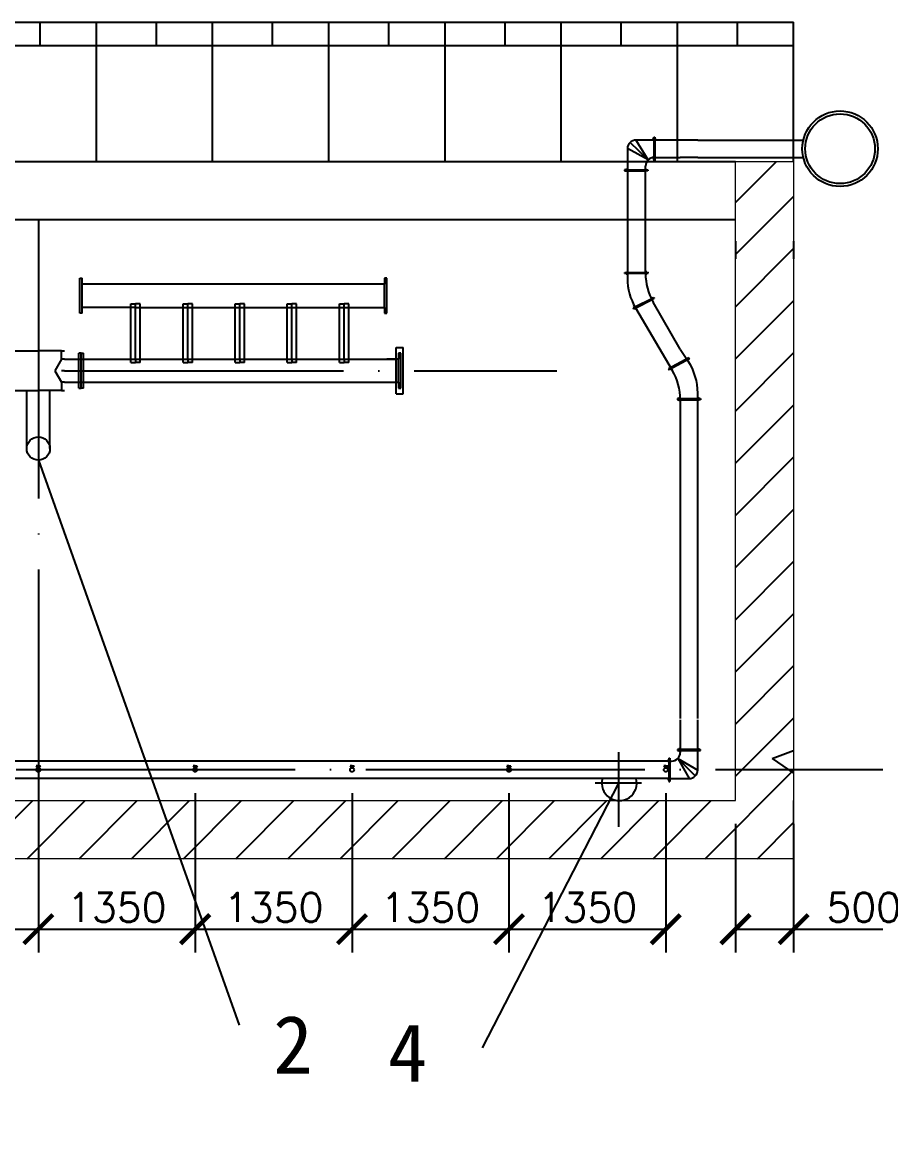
# Model space of a CAD drawing. Header units: millimetres. Extents: x -708 to 2021, y 59 to 1476.
# Drawn here: x 629.9 to 703.4, y 643.1 to 738.2 of the extents above; entities that cross this region are included whole.
import ezdxf

# ---------------------------------------------------------------- set-up
doc = ezdxf.new("R2010")
doc.units = ezdxf.units.MM
doc.linetypes.add('ACAD_ISO04W100', pattern=[30, 24, -3, 0, -3])
doc.layers.add('图层1', color=1, linetype='Continuous', lineweight=25, plot=False)
doc.layers.add('图层2', color=5, linetype='Continuous', lineweight=25, plot=False)
doc.styles.get("Standard").update_dxf_attribs({"font": 'txt', "bigfont": 'gbcbig.shx'})
doc.dimstyles.new('副本 ISO-25', dxfattribs={"dimtxt": 2.5, "dimasz": 2.5, "dimexe": 2, "dimexo": 2, "dimtad": 1, "dimlfac": 100, "dimtxsty": 'Standard', "dimblk": 'ARCHTICK', "dimcen": 2.5, "dimadec": 0, "dimazin": 0, "dimtfac": 1, "dimtmove": 0, "dimatfit": 3, "dimfxl": 1, "dimarcsym": 0})

# ---------------------------------------------------------------- blocks, each defined once
blk = doc.blocks.new('_ArchTick')
at = {"color": 0, "linetype": 'ByBlock', "const_width": 0.15}
blk.add_lwpolyline([(-0.5, -0.5), (0.5, 0.5)], dxfattribs=at)
blk = doc.blocks.new('*D7')
at = {"color": 0, "lineweight": -2, "transparency": 16777216}
for p, q in [((617.775, 671.87), (617.775, 658.153)), ((631.275, 671.87), (631.275, 658.153)), ((617.775, 660.153), (631.275, 660.153))]:
    blk.add_line(p, q, dxfattribs=at)
at = {"color": 0, "lineweight": -2, "transparency": 16777216, "xscale": 2.5, "yscale": 2.5, "zscale": 2.5, "rotation": 180}
blk.add_blockref('_ArchTick', (617.775, 660.153), dxfattribs=at)
at = {"color": 0, "lineweight": -2, "transparency": 16777216, "xscale": 2.5, "yscale": 2.5, "zscale": 2.5}
blk.add_blockref('_ArchTick', (631.275, 660.153), dxfattribs=at)
at = {"color": 0, "transparency": 16777216, "insert": (624.525, 662.028), "char_height": 2.5, "attachment_point": 5}
blk.add_mtext('1350', dxfattribs=at)
blk = doc.blocks.new('*D8')
at = {"color": 0, "lineweight": -2, "transparency": 16777216}
for p, q in [((631.275, 671.87), (631.275, 658.153)), ((644.775, 671.87), (644.775, 658.153)), ((631.275, 660.153), (644.775, 660.153))]:
    blk.add_line(p, q, dxfattribs=at)
at = {"color": 0, "lineweight": -2, "transparency": 16777216, "xscale": 2.5, "yscale": 2.5, "zscale": 2.5, "rotation": 180}
blk.add_blockref('_ArchTick', (631.275, 660.153), dxfattribs=at)
at = {"color": 0, "lineweight": -2, "transparency": 16777216, "xscale": 2.5, "yscale": 2.5, "zscale": 2.5}
blk.add_blockref('_ArchTick', (644.775, 660.153), dxfattribs=at)
at = {"color": 0, "transparency": 16777216, "insert": (638.025, 662.028), "char_height": 2.5, "attachment_point": 5}
blk.add_mtext('1350', dxfattribs=at)
blk = doc.blocks.new('*D9')
at = {"color": 0, "lineweight": -2, "transparency": 16777216}
for p, q in [((644.775, 671.87), (644.775, 658.153)), ((658.275, 671.87), (658.275, 658.153)), ((644.775, 660.153), (658.275, 660.153))]:
    blk.add_line(p, q, dxfattribs=at)
at = {"color": 0, "lineweight": -2, "transparency": 16777216, "xscale": 2.5, "yscale": 2.5, "zscale": 2.5, "rotation": 180}
blk.add_blockref('_ArchTick', (644.775, 660.153), dxfattribs=at)
at = {"color": 0, "lineweight": -2, "transparency": 16777216, "xscale": 2.5, "yscale": 2.5, "zscale": 2.5}
blk.add_blockref('_ArchTick', (658.275, 660.153), dxfattribs=at)
at = {"color": 0, "transparency": 16777216, "insert": (651.525, 662.028), "char_height": 2.5, "attachment_point": 5}
blk.add_mtext('1350', dxfattribs=at)
blk = doc.blocks.new('*D10')
at = {"color": 0, "lineweight": -2, "transparency": 16777216}
for p, q in [((658.275, 671.87), (658.275, 658.153)), ((671.775, 671.87), (671.775, 658.153)), ((658.275, 660.153), (671.775, 660.153))]:
    blk.add_line(p, q, dxfattribs=at)
at = {"color": 0, "lineweight": -2, "transparency": 16777216, "xscale": 2.5, "yscale": 2.5, "zscale": 2.5, "rotation": 180}
blk.add_blockref('_ArchTick', (658.275, 660.153), dxfattribs=at)
at = {"color": 0, "lineweight": -2, "transparency": 16777216, "xscale": 2.5, "yscale": 2.5, "zscale": 2.5}
blk.add_blockref('_ArchTick', (671.775, 660.153), dxfattribs=at)
at = {"color": 0, "transparency": 16777216, "insert": (665.025, 662.028), "char_height": 2.5, "attachment_point": 5}
blk.add_mtext('1350', dxfattribs=at)
blk = doc.blocks.new('*D11')
at = {"color": 0, "lineweight": -2, "transparency": 16777216}
for p, q in [((671.775, 671.87), (671.775, 658.153)), ((685.275, 671.87), (685.275, 658.153)), ((671.775, 660.153), (685.275, 660.153))]:
    blk.add_line(p, q, dxfattribs=at)
at = {"color": 0, "lineweight": -2, "transparency": 16777216, "xscale": 2.5, "yscale": 2.5, "zscale": 2.5, "rotation": 180}
blk.add_blockref('_ArchTick', (671.775, 660.153), dxfattribs=at)
at = {"color": 0, "lineweight": -2, "transparency": 16777216, "xscale": 2.5, "yscale": 2.5, "zscale": 2.5}
blk.add_blockref('_ArchTick', (685.275, 660.153), dxfattribs=at)
at = {"color": 0, "transparency": 16777216, "insert": (678.525, 662.028), "char_height": 2.5, "attachment_point": 5}
blk.add_mtext('1350', dxfattribs=at)
blk = doc.blocks.new('*D13')
at = {"color": 0, "lineweight": -2, "transparency": 16777216}
for p, q in [((691.275, 669.22), (691.275, 658.153)), ((696.275, 669.22), (696.275, 658.153)), ((691.275, 660.153), (696.275, 660.153)), ((696.275, 660.153), (705.858, 660.153))]:
    blk.add_line(p, q, dxfattribs=at)
at = {"color": 0, "lineweight": -2, "transparency": 16777216, "xscale": 2.5, "yscale": 2.5, "zscale": 2.5, "rotation": 180}
blk.add_blockref('_ArchTick', (691.275, 660.153), dxfattribs=at)
at = {"color": 0, "lineweight": -2, "transparency": 16777216, "xscale": 2.5, "yscale": 2.5, "zscale": 2.5}
blk.add_blockref('_ArchTick', (696.275, 660.153), dxfattribs=at)
at = {"color": 0, "transparency": 16777216, "insert": (702.317, 662.028), "char_height": 2.5, "attachment_point": 5}
blk.add_mtext('500', dxfattribs=at)

msp = doc.modelspace()

# ---------------------------------------------------------------- hatches: boundary and pattern name
h = msp.add_hatch()
h.set_pattern_fill('ANSI31', color=256, style=0)
h.paths.add_polyline_path([(571.27508, 726.22002), (566.27508, 726.22002), (566.27508, 673.87002), (571.27508, 673.87002)])
h.paths.add_polyline_path([(696.27508, 717.85431), (696.27508, 719.35431), (696.27508, 726.22002), (691.27508, 726.22002), (691.27508, 719.35431), (691.27508, 717.85431), (691.27508, 673.87002), (696.27508, 673.87002)])
h.paths.add_polyline_path([(683.82085, 671.22002), (641.68009, 671.22002), (643.45568, 666.22002), (686.39404, 666.22002)])
h.paths.add_polyline_path([(696.27508, 673.87002), (691.27508, 673.87002), (691.27508, 671.22002), (683.82085, 671.22002), (686.39404, 666.22002), (696.27508, 666.22002)])
h.paths.add_polyline_path([(641.68009, 671.22002), (631.27508, 671.22002), (631.27508, 666.22002), (643.45568, 666.22002)])
h.paths.add_polyline_path([(631.27508, 671.22002), (582.12404, 671.22002), (584.69723, 666.22002), (631.27508, 666.22002)])
h.paths.add_polyline_path([(582.12404, 671.22002), (571.27508, 671.22002), (571.27508, 673.87002), (566.27508, 673.87002), (566.27508, 666.22002), (584.69723, 666.22002)])
h.paths.add_polyline_path([(769.27516, 671.22002), (709.27516, 671.22002), (709.27516, 673.87002), (704.27516, 673.87002), (704.27516, 666.22002), (769.27516, 666.22002)])
h.paths.add_polyline_path([(709.27516, 717.85431), (709.27516, 719.35431), (709.27516, 726.22002), (704.27516, 726.22002), (704.27516, 719.35431), (704.27516, 717.85431), (704.27516, 673.87002), (709.27516, 673.87002)])
h.paths.add_polyline_path([(834.27516, 726.22002), (829.27516, 726.22002), (829.27516, 673.87002), (834.27516, 673.87002)])
h.paths.add_polyline_path([(769.27516, 671.22002), (769.27516, 666.22002), (834.27516, 666.22002), (834.27516, 673.87002), (829.27516, 673.87002), (829.27516, 671.22002)])
h.paths.add_polyline_path([(964.27516, 673.87002), (959.27516, 673.87002), (959.27516, 671.22002), (899.27516, 671.22002), (899.27516, 666.22002), (964.27516, 666.22002)])
h.paths.add_polyline_path([(899.27516, 671.22002), (839.27516, 671.22002), (839.27516, 673.87002), (834.27516, 673.87002), (834.27516, 666.22002), (899.27516, 666.22002)])
h.paths.add_polyline_path([(839.27516, 726.22002), (834.27516, 726.22002), (834.27516, 673.87002), (839.27516, 673.87002)])
h.paths.add_polyline_path([(964.27516, 717.85431), (964.27516, 719.35431), (964.27516, 726.22002), (959.27516, 726.22002), (959.27516, 719.35431), (959.27516, 717.85431), (959.27516, 673.87002), (964.27516, 673.87002)])
h.paths.add_polyline_path([(977.27524, 717.85431), (977.27524, 719.35431), (977.27524, 726.22002), (972.27524, 726.22002), (972.27524, 719.35431), (972.27524, 717.85431), (972.27524, 673.87002), (977.27524, 673.87002)])
h.paths.add_polyline_path([(1037.27524, 671.22002), (977.27524, 671.22002), (977.27524, 673.87002), (972.27524, 673.87002), (972.27524, 666.22002), (1037.27524, 666.22002)])
h.paths.add_polyline_path([(1102.27524, 671.22002), (1097.27524, 671.22002), (1037.27524, 671.22002), (1037.27524, 666.22002), (1102.27524, 666.22002)])
h.paths.add_polyline_path([(1102.27524, 708.22002), (1097.27524, 708.22002), (1097.27524, 673.87002), (1102.27524, 673.87002)])
h.paths.add_polyline_path([(1102.27524, 726.22002), (1097.27524, 726.22002), (1097.27524, 708.22002), (1102.27524, 708.22002)])
h.paths.add_polyline_path([(879.3503, 523.30714), (874.3503, 523.30714), (874.3503, 500.10714), (879.3503, 500.10714)])
h.paths.add_polyline_path([(879.3503, 497.10714), (874.3503, 497.10714), (874.3503, 475.30714), (879.3503, 475.30714)])
h.paths.add_polyline_path([(879.3503, 468.30714), (874.3503, 468.30714), (624.3503, 468.30714), (624.3503, 471.80714), (619.3503, 471.80714), (619.3503, 463.28757), (629.3503, 463.28757), (629.3503, 463.30714), (879.3503, 463.30714)])
h.paths.add_polyline_path([(624.3503, 509.80714), (619.3503, 509.80714), (619.3503, 474.80714), (624.3503, 474.80714)])
h.paths.add_polyline_path([(624.3503, 521.41107), (619.3503, 521.41107), (619.3503, 518.69142), (619.3503, 512.80714), (624.3503, 512.80714), (624.3503, 518.30714)])
h.paths.add_polyline_path([(624.3503, 523.30714), (619.3503, 523.30714), (619.3503, 521.41107), (624.3503, 521.41107)])
h = msp.add_hatch()
h.set_pattern_fill('AR-CONC', color=256, scale=0.25, style=0)
h.paths.add_polyline_path([(566.27508, 673.87002), (571.27508, 673.87002), (571.27508, 726.22002), (566.27508, 726.22002)])
h.paths.add_polyline_path([(566.27508, 666.22002), (677.85292, 666.22002), (680.42611, 671.22002), (571.27508, 671.22002), (571.27508, 673.87002), (566.27508, 673.87002)])
h.paths.add_polyline_path([(680.42611, 671.22002), (631.27508, 671.22002), (631.27508, 666.22002), (677.85292, 666.22002)], flags=16)
h.paths.add_polyline_path([(631.27508, 671.22002), (631.27508, 666.22002), (643.45568, 666.22002), (641.68009, 671.22002)], flags=0)
h.paths.add_polyline_path([(641.68009, 671.22002), (578.7293, 671.22002), (576.15611, 666.22002), (643.45568, 666.22002)], flags=16)
h.paths.add_polyline_path([(578.7293, 671.22002), (576.15611, 666.22002), (696.27508, 666.22002), (696.27508, 673.87002), (691.27508, 673.87002), (691.27508, 671.22002)])
h.paths.add_polyline_path([(691.27508, 673.87002), (696.27508, 673.87002), (696.27508, 717.85431), (696.27508, 719.35431), (696.27508, 726.22002), (691.27508, 726.22002), (691.27508, 719.35431), (691.27508, 717.85431)])
h.paths.add_polyline_path([(704.27516, 673.87002), (709.27516, 673.87002), (709.27516, 717.85431), (709.27516, 719.35431), (709.27516, 726.22002), (704.27516, 726.22002), (704.27516, 719.35431), (704.27516, 717.85431)])
h.paths.add_polyline_path([(709.27516, 671.22002), (709.27516, 673.87002), (704.27516, 673.87002), (704.27516, 666.22002), (769.27516, 666.22002), (769.27516, 671.22002)])
h.paths.add_polyline_path([(769.27516, 671.22002), (769.27516, 666.22002), (834.27516, 666.22002), (834.27516, 673.87002), (829.27516, 673.87002), (829.27516, 671.22002)])
h.paths.add_polyline_path([(829.27516, 673.87002), (834.27516, 673.87002), (834.27516, 726.22002), (829.27516, 726.22002)])
h.paths.add_polyline_path([(834.27516, 673.87002), (839.27516, 673.87002), (839.27516, 726.22002), (834.27516, 726.22002)])
h.paths.add_polyline_path([(839.27516, 671.22002), (839.27516, 673.87002), (834.27516, 673.87002), (834.27516, 666.22002), (899.27516, 666.22002), (899.27516, 671.22002)])
h.paths.add_polyline_path([(964.27516, 666.22002), (964.27516, 673.87002), (959.27516, 673.87002), (959.27516, 671.22002), (899.27516, 671.22002), (899.27516, 666.22002)])
h.paths.add_polyline_path([(959.27516, 673.87002), (964.27516, 673.87002), (964.27516, 717.85431), (964.27516, 719.35431), (964.27516, 726.22002), (959.27516, 726.22002), (959.27516, 719.35431), (959.27516, 717.85431)])
h.paths.add_polyline_path([(972.27524, 673.87002), (977.27524, 673.87002), (977.27524, 717.85431), (977.27524, 719.35431), (977.27524, 726.22002), (972.27524, 726.22002), (972.27524, 719.35431), (972.27524, 717.85431)])
h.paths.add_polyline_path([(1037.27524, 666.22002), (1037.27524, 671.22002), (977.27524, 671.22002), (977.27524, 673.87002), (972.27524, 673.87002), (972.27524, 666.22002)])
h.paths.add_polyline_path([(1102.27524, 666.22002), (1102.27524, 671.22002), (1097.27524, 671.22002), (1037.27524, 671.22002), (1037.27524, 666.22002)])
h.paths.add_polyline_path([(1102.27524, 708.22002), (1097.27524, 708.22002), (1097.27524, 673.87002), (1102.27524, 673.87002)])
h.paths.add_polyline_path([(1097.27524, 708.22002), (1102.27524, 708.22002), (1102.27524, 726.22002), (1097.27524, 726.22002)])
h.paths.add_polyline_path([(624.3503, 509.80714), (619.3503, 509.80714), (619.3503, 474.80714), (624.3503, 474.80714)])
h.paths.add_polyline_path([(619.3503, 512.80714), (624.3503, 512.80714), (624.3503, 518.30714), (624.3503, 521.41107), (619.3503, 521.41107), (619.3503, 518.69142)])
h.paths.add_polyline_path([(624.3503, 521.41107), (624.3503, 523.30714), (619.3503, 523.30714), (619.3503, 521.41107)])
h.paths.add_polyline_path([(624.3503, 468.30714), (624.3503, 471.80714), (619.3503, 471.80714), (619.3503, 463.28757), (879.3503, 463.28757), (879.3503, 468.30714), (874.3503, 468.30714)])
h.paths.add_polyline_path([(879.3503, 497.10714), (874.3503, 497.10714), (874.3503, 475.30714), (879.3503, 475.30714)])
h.paths.add_polyline_path([(879.3503, 523.30714), (874.3503, 523.30714), (874.3503, 500.10714), (879.3503, 500.10714)])

# ---------------------------------------------------------------- linework, layer by layer
for p, q in [((566.27507, 738.22002), (696.27507, 738.22002)), ((566.27507, 736.22002), (696.27507, 736.22002)), ((683.74776, 726.35622), (682.70638, 728.09139)), ((683.74776, 726.35622), (681.97796, 727.33759)), ((683.75033, 726.35428), (682.1975, 727.85428)), ((571.27508, 726.22002), (691.27508, 726.22002)), ((571.27508, 721.22002), (691.27508, 721.22002)), ((691.27508, 719.35431), (691.27508, 717.85431)), ((696.27508, 719.35431), (696.27508, 717.85431)), ((634.85408, 715.87002), (634.85408, 716.17002)), ((634.85408, 716.17002), (635.05408, 716.17002)), ((634.85408, 715.67002), (634.85408, 715.87002)), ((634.85408, 713.67002), (634.85408, 715.67002)), ((635.05408, 713.17002), (635.05408, 716.17002)), ((661.07508, 715.67002), (635.05408, 715.67002)), ((661.27508, 716.17002), (661.07508, 716.17002)), ((661.07508, 716.17002), (661.07508, 715.67002)), ((661.07508, 713.67002), (661.07508, 715.67002)), ((661.27508, 715.67002), (661.27508, 716.17002)), ((661.27508, 713.17002), (661.27508, 715.67002)), ((639.24092, 708.92002), (639.24092, 713.97002)), ((639.24092, 713.97002), (639.64092, 713.97002)), ((639.64092, 709.22002), (639.64092, 713.97002)), ((640.04092, 713.97002), (639.64092, 713.97002)), ((639.64092, 709.22002), (639.64092, 713.97002)), ((640.04092, 708.92002), (640.04092, 713.97002)), ((643.72775, 708.92002), (643.72775, 713.97002)), ((643.72775, 713.97002), (644.12775, 713.97002)), ((644.12775, 709.22002), (644.12775, 713.97002)), ((644.12775, 709.22002), (644.12775, 713.97002)), ((644.52775, 713.97002), (644.12775, 713.97002)), ((644.12775, 709.22002), (644.12775, 713.97002)), ((644.52775, 708.92002), (644.52775, 713.97002)), ((648.21458, 708.92002), (648.21458, 713.97002)), ((648.21458, 713.97002), (648.61458, 713.97002)), ((648.61458, 709.22002), (648.61458, 713.97002)), ((648.61458, 709.22002), (648.61458, 713.97002)), ((649.01458, 713.97002), (648.61458, 713.97002)), ((648.61458, 709.22002), (648.61458, 713.97002)), ((649.01458, 708.92002), (649.01458, 713.97002)), ((652.70141, 708.92002), (652.70141, 713.97002)), ((652.70141, 713.97002), (653.10141, 713.97002)), ((653.10141, 709.22002), (653.10141, 713.97002)), ((653.10141, 709.22002), (653.10141, 713.97002)), ((653.50141, 713.97002), (653.10141, 713.97002)), ((653.10141, 709.22002), (653.10141, 713.97002)), ((653.50141, 708.92002), (653.50141, 713.97002)), ((657.18824, 708.92002), (657.18824, 713.97002)), ((657.18824, 713.97002), (657.58824, 713.97002)), ((657.58824, 709.22002), (657.58824, 713.97002)), ((657.98824, 713.97002), (657.58824, 713.97002)), ((657.58824, 709.22002), (657.58824, 713.97002)), ((657.58824, 709.22002), (657.58824, 713.91077)), ((657.98824, 708.92002), (657.98824, 713.97002)), ((634.85408, 713.17002), (634.85408, 713.67002)), ((635.05408, 713.17002), (634.85408, 713.17002)), ((636.87427, 713.67002), (635.05408, 713.67002)), ((639.64092, 713.67002), (636.87427, 713.67002)), ((639.64092, 713.67002), (661.07508, 713.67002)), ((661.07508, 713.67002), (661.07508, 713.17002)), ((661.07508, 713.17002), (661.27508, 713.17002)), ((662.07508, 710.18305), (662.07508, 710.22002)), ((662.07508, 710.22002), (662.37508, 710.22002)), ((662.07508, 706.45823), (662.07508, 710.18305)), ((662.37508, 710.22002), (662.67508, 710.22002)), ((662.67508, 710.18305), (662.67508, 710.22002)), ((662.67508, 706.45823), (662.67508, 710.18305)), ((629.27508, 709.92002), (631.27508, 709.92002)), ((633.27508, 709.92002), (631.27508, 709.92002)), ((633.27508, 709.22002), (632.69743, 708.22002)), ((633.27508, 709.22002), (633.27508, 709.92002)), ((633.27508, 709.92002), (633.52508, 709.92002)), ((633.52508, 709.22002), (633.27508, 709.22002)), ((633.52508, 709.22002), (654.48024, 709.22002)), ((634.75408, 706.72002), (634.75408, 709.72002)), ((634.95408, 709.72002), (634.75408, 709.72002)), ((634.95408, 709.42002), (634.95408, 709.72002)), ((634.95408, 709.72002), (635.15408, 709.72002)), ((634.95408, 709.22002), (634.95408, 709.42002)), ((634.95408, 707.22002), (634.95408, 709.22002)), ((635.15408, 706.72002), (635.15408, 709.72002)), ((635.15408, 709.22002), (662.07508, 709.22002)), ((639.64092, 709.22002), (639.64092, 708.92002)), ((639.64092, 709.22002), (639.64092, 708.92002)), ((644.12775, 709.22002), (644.12775, 708.92002)), ((644.12775, 709.22002), (644.12775, 708.92002)), ((648.61458, 709.22002), (648.61458, 708.92002)), ((648.61458, 709.22002), (648.61458, 708.92002)), ((653.10141, 709.22002), (653.10141, 708.92002)), ((653.10141, 709.22002), (653.10141, 708.92002)), ((654.48024, 709.22002), (661.27508, 709.22002)), ((657.58824, 709.22002), (657.58824, 708.92002)), ((657.58824, 709.22002), (657.58824, 708.92002)), ((662.27508, 709.22002), (661.27508, 709.22002)), ((662.47508, 709.72002), (662.27508, 709.72002)), ((662.27508, 709.72002), (662.27508, 709.22002)), ((662.27508, 707.22002), (662.27508, 709.22002)), ((662.47508, 709.22002), (662.47508, 709.72002)), ((662.47508, 706.72002), (662.47508, 709.22002)), ((632.69743, 708.22002), (633.27508, 707.22002)), ((633.52508, 708.22002), (633.27508, 708.22002)), ((634.95408, 708.22002), (635.15408, 708.22002)), ((639.24092, 708.92002), (639.64092, 708.92002)), ((640.04092, 708.92002), (639.64092, 708.92002)), ((643.72775, 708.92002), (644.12775, 708.92002)), ((644.52775, 708.92002), (644.12775, 708.92002)), ((648.21458, 708.92002), (648.61458, 708.92002)), ((649.01458, 708.92002), (648.61458, 708.92002)), ((652.70141, 708.92002), (653.10141, 708.92002)), ((653.50141, 708.92002), (653.10141, 708.92002)), ((657.18824, 708.92002), (657.58824, 708.92002)), ((657.98824, 708.92002), (657.58824, 708.92002)), ((633.27508, 707.22002), (633.27508, 706.52002)), ((633.52508, 707.22002), (633.27508, 707.22002)), ((633.52508, 707.22002), (655.55209, 707.22002)), ((634.95408, 706.72002), (634.95408, 707.22002)), ((655.55209, 707.22002), (661.27508, 707.22002)), ((661.27508, 707.22002), (662.27508, 707.22002)), ((662.27508, 707.22002), (662.27508, 706.72002)), ((629.27508, 706.52002), (631.27508, 706.52002)), ((630.27508, 701.52002), (630.27508, 706.52002)), ((633.27508, 706.52002), (631.27508, 706.52002)), ((632.27508, 701.52002), (632.27508, 706.52002)), ((633.27508, 706.52002), (633.52508, 706.52002)), ((634.75408, 706.72002), (634.95408, 706.72002)), ((635.15408, 706.72002), (634.95408, 706.72002)), ((662.07508, 706.22002), (662.07508, 706.45823)), ((662.07508, 706.22002), (662.52508, 706.22002)), ((662.27508, 706.72002), (662.47508, 706.72002)), ((662.37508, 706.22002), (662.67508, 706.22002)), ((662.67508, 706.22002), (662.67508, 706.45823)), ((631.27508, 700.52002), (648.54446, 651.89027)), ((686.30541, 674.83969), (688.02472, 673.84704)), ((686.30541, 674.83969), (687.80541, 673.33969)), ((686.30541, 674.83969), (687.29806, 673.12037)), ((681.19807, 672.72002), (669.47028, 649.9316))]:
    msp.add_line(p, q)
at = {"lineweight": -2}
for p, q in [((631.41077, 738.22002), (631.41077, 736.22002)), ((636.27507, 726.22002), (636.27507, 738.22002)), ((641.41077, 738.22002), (641.41077, 736.22002)), ((646.27507, 726.22002), (646.27507, 738.22002)), ((651.41077, 738.22002), (651.41077, 736.22002)), ((656.27507, 726.22002), (656.27507, 738.22002)), ((661.41077, 738.22002), (661.41077, 736.22002)), ((666.27507, 726.22002), (666.27507, 738.22002)), ((671.41077, 738.22002), (671.41077, 736.22002)), ((676.27507, 726.22002), (676.27507, 738.22002)), ((681.41077, 738.22002), (681.41077, 736.22002)), ((686.27507, 726.22002), (686.27507, 738.22002)), ((691.41077, 738.22002), (691.41077, 736.22002)), ((696.27507, 726.22002), (696.27507, 738.22002))]:
    msp.add_line(p, q, dxfattribs=at)
at = {"lineweight": 0}
for p, q in [((691.27508, 719.35431), (691.27508, 726.22002)), ((691.27508, 726.22002), (696.27508, 726.22002)), ((696.27508, 726.22002), (696.27508, 719.35431)), ((691.27508, 671.22002), (691.27508, 717.85431)), ((696.27508, 717.85431), (696.27508, 666.22002)), ((571.27508, 671.22002), (691.27508, 671.22002)), ((696.27508, 666.22002), (696.27508, 671.22002)), ((696.27508, 666.22002), (566.27508, 666.22002))]:
    msp.add_line(p, q, dxfattribs=at)
at = {"linetype": 'ACAD_ISO04W100'}
for p, q in [((633.52508, 708.22002), (675.88528, 708.22002)), ((681.19807, 675.39426), (681.19807, 668.95359)), ((1104.8669, 673.87002), (549.16997, 673.87002)), ((683.18585, 672.72002), (679.21029, 672.72002))]:
    msp.add_line(p, q, dxfattribs=at)
msp.add_circle((631.27508, 701.52002), 1)
msp.add_arc((681.27508, 672.72002), 1.5, 164.53399, 15.46601)
for p in [(639.64092, 709.22002), (644.12775, 709.22002), (648.61458, 709.22002), (653.10141, 709.22002), (657.58824, 709.22002)]:
    msp.add_point(p)
at = {"layer": '图层1'}
for p, q in [((684.18474, 728.17395), (684.18474, 728.19395)), ((684.18474, 728.19395), (684.20974, 728.19395)), ((684.20974, 728.17395), (684.18474, 728.17395)), ((684.20974, 728.19395), (684.20974, 728.21395)), ((684.20974, 728.21395), (684.21974, 728.21395)), ((684.20974, 728.19395), (684.20974, 728.17395)), ((684.20974, 728.17395), (684.20974, 728.15395)), ((684.20974, 728.15395), (684.21974, 728.15395)), ((684.21974, 728.21395), (684.21974, 728.19395)), ((684.21974, 728.19395), (684.23474, 728.19395)), ((684.21974, 728.17395), (684.21974, 728.19395)), ((684.23474, 728.17395), (684.21974, 728.17395)), ((684.21974, 728.15395), (684.21974, 728.17395)), ((684.23474, 728.32395), (684.23474, 726.32254)), ((684.23474, 728.07395), (684.23474, 728.32395)), ((684.23474, 728.32395), (684.33474, 728.32395)), ((684.33474, 728.32395), (684.33474, 726.32254)), ((684.33474, 728.19395), (684.35474, 728.19395)), ((684.35474, 728.17395), (684.33474, 728.17395)), ((684.35474, 728.19395), (684.35474, 728.17395)), ((684.20974, 726.47254), (684.18474, 726.47254)), ((684.18474, 726.47254), (684.18474, 726.45254)), ((684.18474, 726.45254), (684.20974, 726.45254)), ((684.20974, 726.47254), (684.20974, 726.49254)), ((684.20974, 726.49254), (684.21974, 726.49254)), ((684.20974, 726.45254), (684.20974, 726.47254)), ((684.20974, 726.45254), (684.20974, 726.43254)), ((684.20974, 726.43254), (684.21974, 726.43254)), ((684.21974, 726.49254), (684.21974, 726.47254)), ((684.23474, 726.47254), (684.21974, 726.47254)), ((684.21974, 726.47254), (684.21974, 726.45254)), ((684.21974, 726.45254), (684.23474, 726.45254)), ((684.21974, 726.43254), (684.21974, 726.45254)), ((684.23474, 726.57254), (684.23474, 726.32254)), ((684.23474, 726.32254), (684.33474, 726.32254)), ((684.35474, 726.47254), (684.33474, 726.47254)), ((684.33474, 726.45254), (684.35474, 726.45254)), ((684.35474, 726.45254), (684.35474, 726.47254)), ((681.87783, 725.51895), (681.72783, 725.51895)), ((681.72783, 725.51895), (681.72783, 725.41895)), ((681.72783, 725.41895), (681.87783, 725.41895)), ((681.85783, 725.54395), (681.83783, 725.54395)), ((681.83783, 725.54395), (681.83783, 725.53395)), ((681.83783, 725.53395), (681.85783, 725.53395)), ((681.87783, 725.56895), (681.85783, 725.56895)), ((681.85783, 725.56895), (681.85783, 725.54395)), ((681.85783, 725.54395), (681.87783, 725.54395)), ((681.85783, 725.53395), (681.85783, 725.51895)), ((681.87783, 725.53395), (681.85783, 725.53395)), ((681.85783, 725.41895), (681.85783, 725.39895)), ((681.85783, 725.39895), (681.87783, 725.39895)), ((681.87783, 725.54395), (681.87783, 725.56895)), ((681.87783, 725.54395), (681.89783, 725.54395)), ((681.87783, 725.51895), (681.87783, 725.53395)), ((681.89783, 725.53395), (681.87783, 725.53395)), ((681.87783, 725.51895), (681.97783, 725.51895)), ((681.87783, 725.41895), (683.57783, 725.41895)), ((681.97783, 725.41895), (681.87783, 725.41895)), ((681.87783, 725.39895), (681.87783, 725.41895)), ((681.89783, 725.54395), (681.89783, 725.53395)), ((681.97783, 725.51895), (683.47783, 725.51895)), ((683.57783, 725.51895), (683.47783, 725.51895)), ((683.57783, 725.51895), (683.47783, 725.51895)), ((683.47783, 725.41895), (683.57783, 725.41895)), ((683.57783, 725.54395), (683.55783, 725.54395)), ((683.55783, 725.54395), (683.55783, 725.53395)), ((683.55783, 725.53395), (683.57783, 725.53395)), ((683.57783, 725.54395), (683.57783, 725.56895)), ((683.57783, 725.56895), (683.59783, 725.56895)), ((683.59783, 725.54395), (683.57783, 725.54395)), ((683.57783, 725.51895), (683.57783, 725.53395)), ((683.57783, 725.53395), (683.59783, 725.53395)), ((683.57783, 725.51895), (683.72783, 725.51895)), ((683.72783, 725.41895), (683.57783, 725.41895)), ((683.57783, 725.39895), (683.57783, 725.41895)), ((683.59783, 725.39895), (683.57783, 725.39895)), ((683.59783, 725.56895), (683.59783, 725.54395)), ((683.59783, 725.54395), (683.61783, 725.54395)), ((683.59783, 725.53395), (683.59783, 725.51895)), ((683.61783, 725.53395), (683.59783, 725.53395)), ((683.59783, 725.41895), (683.59783, 725.39895)), ((683.61783, 725.54395), (683.61783, 725.53395)), ((683.72783, 725.51895), (683.72783, 725.41895)), ((681.76029, 716.67999), (683.7616, 716.69991)), ((681.76128, 716.58), (681.76029, 716.67999)), ((681.89008, 716.70129), (681.91008, 716.70149)), ((681.89028, 716.68129), (681.89008, 716.70129)), ((681.91008, 716.70149), (681.91028, 716.68149)), ((683.6314, 716.71862), (683.61141, 716.71842)), ((683.61141, 716.71842), (683.6116, 716.69842)), ((683.6316, 716.69862), (683.6314, 716.71862)), ((683.76259, 716.59991), (683.7616, 716.69991)), ((681.76128, 716.58), (683.76259, 716.59991)), ((681.87143, 716.56609), (681.89143, 716.56629)), ((681.87153, 716.55609), (681.87143, 716.56609)), ((681.89153, 716.55629), (681.87153, 716.55609)), ((681.89143, 716.56629), (681.89128, 716.58129)), ((681.91143, 716.56649), (681.89143, 716.56629)), ((681.89153, 716.55629), (681.91153, 716.55649)), ((681.89178, 716.53129), (681.89153, 716.55629)), ((681.91178, 716.53149), (681.89178, 716.53129)), ((681.91128, 716.58149), (682.01127, 716.58249)), ((681.91128, 716.58149), (681.91143, 716.56649)), ((681.93143, 716.56669), (681.91143, 716.56649)), ((681.91153, 716.55649), (681.93153, 716.55669)), ((681.91153, 716.55649), (681.91178, 716.53149)), ((681.93143, 716.56669), (681.93153, 716.55669)), ((683.59275, 716.58322), (683.61275, 716.58342)), ((683.59285, 716.57322), (683.59275, 716.58322)), ((683.61285, 716.57342), (683.59285, 716.57322)), ((683.6126, 716.59842), (683.61275, 716.58342)), ((683.61275, 716.58342), (683.63275, 716.58362)), ((683.63285, 716.57362), (683.61285, 716.57342)), ((683.61285, 716.57342), (683.6131, 716.54842)), ((683.6131, 716.54842), (683.6331, 716.54862)), ((683.63275, 716.58362), (683.6326, 716.59862)), ((683.65275, 716.58382), (683.63275, 716.58362)), ((683.63285, 716.57362), (683.65285, 716.57382)), ((683.6331, 716.54862), (683.63285, 716.57362)), ((683.65285, 716.57382), (683.65275, 716.58382)), ((682.63244, 713.60417), (684.15097, 714.36841)), ((682.67681, 713.73846), (684.01669, 714.41279)), ((684.10602, 714.45774), (684.01669, 714.41279)), ((684.06165, 714.32346), (684.15097, 714.36841)), ((684.09478, 714.48007), (684.07691, 714.47108)), ((684.07691, 714.47108), (684.08141, 714.46215)), ((684.08141, 714.46215), (684.09928, 714.47114)), ((684.08354, 714.5024), (684.10141, 714.51139)), ((684.09478, 714.48007), (684.08354, 714.5024)), ((684.11264, 714.48906), (684.09478, 714.48007)), ((684.09928, 714.47114), (684.11714, 714.48013)), ((684.10602, 714.45774), (684.09928, 714.47114)), ((684.10141, 714.51139), (684.11264, 714.48906)), ((684.10602, 714.45774), (684.24001, 714.52517)), ((684.11264, 714.48906), (684.13051, 714.49805)), ((684.13501, 714.48912), (684.11714, 714.48013)), ((684.11714, 714.48013), (684.12388, 714.46673)), ((684.13051, 714.49805), (684.13501, 714.48912)), ((684.28496, 714.43585), (684.15097, 714.36841)), ((684.15996, 714.35055), (684.15097, 714.36841)), ((684.17783, 714.35954), (684.15996, 714.35055)), ((684.16884, 714.37741), (684.17783, 714.35954)), ((684.24001, 714.52517), (684.28496, 714.43585)), ((682.58749, 713.6935), (682.4535, 713.62607)), ((682.4535, 713.62607), (682.49845, 713.53674)), ((682.49845, 713.53674), (682.63244, 713.60417)), ((682.55838, 713.70684), (682.54052, 713.69785)), ((682.54052, 713.69785), (682.54501, 713.68892)), ((682.54501, 713.68892), (682.56288, 713.69791)), ((682.56501, 713.73816), (682.54714, 713.72917)), ((682.54714, 713.72917), (682.55838, 713.70684)), ((682.55838, 713.70684), (682.57625, 713.71583)), ((682.58074, 713.7069), (682.56288, 713.69791)), ((682.56288, 713.69791), (682.56962, 713.68451)), ((682.57625, 713.71583), (682.56501, 713.73816)), ((682.57625, 713.71583), (682.59411, 713.72482)), ((682.59861, 713.71589), (682.58074, 713.7069)), ((682.58749, 713.6935), (682.58074, 713.7069)), ((682.58749, 713.6935), (682.67681, 713.73846)), ((682.59411, 713.72482), (682.59861, 713.71589)), ((682.61458, 713.59518), (682.62357, 713.57732)), ((682.62357, 713.57732), (682.64143, 713.58631)), ((682.72177, 713.64913), (682.63244, 713.60417)), ((682.64143, 713.58631), (682.63244, 713.60417)), ((687.27162, 709.32449), (685.50891, 708.37661)), ((687.31898, 709.23641), (685.55627, 708.28854)), ((687.13951, 709.25345), (687.05144, 709.20609)), ((687.12767, 709.27547), (687.11006, 709.26599)), ((687.11006, 709.26599), (687.11479, 709.25719)), ((687.11479, 709.25719), (687.13241, 709.26666)), ((687.11583, 709.29748), (687.13344, 709.30696)), ((687.12767, 709.27547), (687.11583, 709.29748)), ((687.14528, 709.28494), (687.12767, 709.27547)), ((687.13241, 709.26666), (687.15002, 709.27613)), ((687.13951, 709.25345), (687.13241, 709.26666)), ((687.13344, 709.30696), (687.14528, 709.28494)), ((687.14528, 709.28494), (687.1629, 709.29441)), ((687.16764, 709.2856), (687.15002, 709.27613)), ((687.15002, 709.27613), (687.15713, 709.26292)), ((687.1629, 709.29441), (687.16764, 709.2856)), ((687.19634, 709.14776), (687.18687, 709.16537)), ((687.21396, 709.15723), (687.19634, 709.14776)), ((687.20449, 709.17485), (687.21396, 709.15723)), ((687.27162, 709.32449), (687.31898, 709.23641)), ((685.50891, 708.37661), (685.55627, 708.28854)), ((685.61156, 708.4602), (685.59395, 708.45072)), ((685.59395, 708.45072), (685.59869, 708.44192)), ((685.59869, 708.44192), (685.6163, 708.45139)), ((685.61734, 708.49169), (685.59972, 708.48221)), ((685.59972, 708.48221), (685.61156, 708.4602)), ((685.61156, 708.4602), (685.62918, 708.46967)), ((685.63391, 708.46086), (685.6163, 708.45139)), ((685.6163, 708.45139), (685.6234, 708.43818)), ((685.62918, 708.46967), (685.61734, 708.49169)), ((685.62918, 708.46967), (685.64679, 708.47914)), ((685.65153, 708.47033), (685.63391, 708.46086)), ((685.64102, 708.44765), (685.63391, 708.46086)), ((685.64679, 708.47914), (685.65153, 708.47033)), ((685.67076, 708.3501), (685.68024, 708.33249)), ((685.68024, 708.33249), (685.69785, 708.34196)), ((685.69785, 708.34196), (685.68838, 708.35958)), ((686.42508, 705.81626), (686.27508, 705.81626)), ((686.27508, 705.81626), (686.27508, 705.71626)), ((686.27508, 705.71626), (686.42508, 705.71626)), ((686.40508, 705.84126), (686.38508, 705.84126)), ((686.38508, 705.84126), (686.38508, 705.83126)), ((686.38508, 705.83126), (686.40508, 705.83126)), ((686.42508, 705.86626), (686.40508, 705.86626)), ((686.40508, 705.86626), (686.40508, 705.84126)), ((686.40508, 705.84126), (686.42508, 705.84126)), ((686.40508, 705.83126), (686.40508, 705.81626)), ((686.42508, 705.83126), (686.40508, 705.83126)), ((686.40508, 705.71626), (686.40508, 705.69626)), ((686.40508, 705.69626), (686.42508, 705.69626)), ((686.42508, 705.84126), (686.42508, 705.86626)), ((686.42508, 705.84126), (686.44508, 705.84126)), ((686.42508, 705.81626), (686.42508, 705.83126)), ((686.44508, 705.83126), (686.42508, 705.83126)), ((686.42508, 705.81626), (686.52508, 705.81626)), ((686.42508, 705.71626), (688.12508, 705.71626)), ((686.52508, 705.71626), (686.42508, 705.71626)), ((686.42508, 705.69626), (686.42508, 705.71626)), ((686.44508, 705.84126), (686.44508, 705.83126)), ((686.52508, 705.81626), (688.02508, 705.81626)), ((688.12508, 705.81626), (688.02508, 705.81626)), ((688.12508, 705.81626), (688.02508, 705.81626)), ((688.02508, 705.71626), (688.12508, 705.71626)), ((688.12508, 705.84126), (688.10508, 705.84126)), ((688.10508, 705.84126), (688.10508, 705.83126)), ((688.10508, 705.83126), (688.12508, 705.83126)), ((688.12508, 705.84126), (688.12508, 705.86626)), ((688.12508, 705.86626), (688.14508, 705.86626)), ((688.14508, 705.84126), (688.12508, 705.84126)), ((688.12508, 705.81626), (688.12508, 705.83126)), ((688.12508, 705.83126), (688.14508, 705.83126)), ((688.12508, 705.81626), (688.27508, 705.81626)), ((688.27508, 705.71626), (688.12508, 705.71626)), ((688.12508, 705.69626), (688.12508, 705.71626)), ((688.14508, 705.69626), (688.12508, 705.69626)), ((688.14508, 705.86626), (688.14508, 705.84126)), ((688.14508, 705.84126), (688.16508, 705.84126)), ((688.14508, 705.83126), (688.14508, 705.81626)), ((688.16508, 705.83126), (688.14508, 705.83126)), ((688.14508, 705.71626), (688.14508, 705.69626)), ((688.16508, 705.84126), (688.16508, 705.83126)), ((688.27508, 705.81626), (688.27508, 705.71626)), ((685.50156, 674.74002), (685.50156, 674.76002)), ((685.50156, 674.76002), (685.51156, 674.76002)), ((685.51156, 674.76002), (685.51156, 674.74002)), ((685.52656, 674.87002), (685.52656, 672.86861)), ((685.52656, 674.87002), (685.62656, 674.87002)), ((685.62656, 674.87002), (685.62656, 672.86861)), ((686.42508, 675.62254), (686.27508, 675.62254)), ((686.27508, 675.62254), (686.27508, 675.52254)), ((686.27508, 675.52254), (686.42508, 675.52254)), ((686.40508, 675.64754), (686.38508, 675.64754)), ((686.38508, 675.64754), (686.38508, 675.63754)), ((686.38508, 675.63754), (686.40508, 675.63754)), ((686.42508, 675.67254), (686.40508, 675.67254)), ((686.40508, 675.67254), (686.40508, 675.64754)), ((686.40508, 675.64754), (686.42508, 675.64754)), ((686.40508, 675.63754), (686.40508, 675.62254)), ((686.42508, 675.63754), (686.40508, 675.63754)), ((686.40508, 675.52254), (686.40508, 675.50254)), ((686.40508, 675.50254), (686.42508, 675.50254)), ((686.42508, 675.64754), (686.42508, 675.67254)), ((686.42508, 675.64754), (686.44508, 675.64754)), ((686.42508, 675.62254), (686.42508, 675.63754)), ((686.44508, 675.63754), (686.42508, 675.63754)), ((686.52508, 675.62254), (686.42508, 675.62254)), ((686.42508, 675.62254), (688.12508, 675.62254)), ((688.02508, 675.52254), (686.42508, 675.52254)), ((688.12508, 675.52254), (686.42508, 675.52254)), ((686.42508, 675.50254), (686.42508, 675.52254)), ((686.44508, 675.64754), (686.44508, 675.63754)), ((686.52508, 675.62254), (688.02508, 675.62254)), ((688.02508, 675.62254), (686.52508, 675.62254)), ((688.02508, 675.62254), (688.12508, 675.62254)), ((688.12508, 675.62254), (688.02508, 675.62254)), ((688.12508, 675.52254), (688.02508, 675.52254)), ((688.12508, 675.64754), (688.10508, 675.64754)), ((688.10508, 675.64754), (688.10508, 675.63754)), ((688.10508, 675.63754), (688.12508, 675.63754)), ((688.12508, 675.64754), (688.12508, 675.67254)), ((688.12508, 675.67254), (688.14508, 675.67254)), ((688.14508, 675.64754), (688.12508, 675.64754)), ((688.12508, 675.62254), (688.12508, 675.63754)), ((688.12508, 675.63754), (688.14508, 675.63754)), ((688.12508, 675.62254), (688.27508, 675.62254)), ((688.12508, 675.52254), (688.27508, 675.52254)), ((688.12508, 675.50254), (688.12508, 675.52254)), ((688.14508, 675.50254), (688.12508, 675.50254)), ((688.14508, 675.67254), (688.14508, 675.64754)), ((688.14508, 675.64754), (688.16508, 675.64754)), ((688.14508, 675.63754), (688.14508, 675.62254)), ((688.16508, 675.63754), (688.14508, 675.63754)), ((688.14508, 675.52254), (688.14508, 675.50254)), ((688.16508, 675.64754), (688.16508, 675.63754)), ((688.27508, 675.52254), (688.27508, 675.62254)), ((685.47656, 674.72002), (685.47656, 674.74002)), ((685.47656, 674.74002), (685.50156, 674.74002)), ((685.50156, 674.72002), (685.47656, 674.72002)), ((685.50156, 674.74002), (685.50156, 674.72002)), ((685.50156, 674.72002), (685.50156, 674.70002)), ((685.50156, 674.70002), (685.51156, 674.70002)), ((685.51156, 674.74002), (685.52656, 674.74002)), ((685.51156, 674.72002), (685.51156, 674.74002)), ((685.52656, 674.72002), (685.51156, 674.72002)), ((685.51156, 674.70002), (685.51156, 674.72002)), ((685.52656, 674.72002), (685.52656, 674.62002)), ((685.62656, 674.74002), (685.64656, 674.74002)), ((685.64656, 674.72002), (685.62656, 674.72002)), ((685.64656, 674.74002), (685.64656, 674.72002)), ((685.50156, 673.01861), (685.47656, 673.01861)), ((685.47656, 673.01861), (685.47656, 672.99861)), ((685.47656, 672.99861), (685.50156, 672.99861)), ((685.50156, 673.01861), (685.50156, 673.03861)), ((685.50156, 673.03861), (685.51156, 673.03861)), ((685.50156, 672.99861), (685.50156, 673.01861)), ((685.50156, 672.99861), (685.50156, 672.97861)), ((685.50156, 672.97861), (685.51156, 672.97861)), ((685.51156, 673.03861), (685.51156, 673.01861)), ((685.52656, 673.01861), (685.51156, 673.01861)), ((685.51156, 673.01861), (685.51156, 672.99861)), ((685.51156, 672.99861), (685.52656, 672.99861)), ((685.51156, 672.97861), (685.51156, 672.99861)), ((685.52656, 672.86861), (685.62656, 672.86861)), ((685.64656, 673.01861), (685.62656, 673.01861)), ((685.62656, 672.99861), (685.64656, 672.99861)), ((685.64656, 672.99861), (685.64656, 673.01861))]:
    msp.add_line(p, q, dxfattribs=at)
at = {"layer": '图层2'}
for p, q in [((684.23037, 728.07395), (682.72783, 728.07395)), ((688.02508, 728.07395), (684.23037, 728.07395)), ((688.02508, 728.07395), (697.11301, 728.07395)), ((681.97783, 727.32395), (681.97783, 716.16314)), ((684.28066, 726.57395), (686.52508, 726.57395)), ((688.02508, 726.57395), (686.52508, 726.57395)), ((688.02508, 726.57395), (697.11267, 726.57395)), ((683.53066, 716.60558), (683.53066, 725.82395)), ((686.52508, 710.07922), (684.2005, 714.10564)), ((682.66951, 713.62576), (685.8334, 708.25364)), ((686.52508, 710.07922), (687.2065, 709.03988)), ((688.02508, 678.27136), (688.02508, 706.29841)), ((686.52508, 705.71626), (686.52508, 678.27136)), ((686.52508, 678.17136), (686.52508, 675.37002)), ((688.02508, 673.87002), (688.02508, 678.17136)), ((686.52508, 675.62254), (686.42508, 675.62254)), ((686.42508, 675.52254), (688.12508, 675.52254)), ((688.12508, 675.62254), (686.52508, 675.62254)), ((688.02508, 675.52254), (688.12508, 675.52254)), ((685.45008, 674.62002), (572.10008, 674.62002)), ((631.10008, 674.22002), (631.19681, 674.02654)), ((631.27508, 674.22002), (631.10008, 674.22002)), ((631.27508, 674.22002), (631.45008, 674.22002)), ((631.45008, 674.22002), (631.35334, 674.02654)), ((644.60008, 674.22002), (644.69681, 674.02654)), ((644.77508, 674.22002), (644.60008, 674.22002)), ((644.77508, 674.22002), (644.95008, 674.22002)), ((644.95008, 674.22002), (644.85334, 674.02654)), ((658.10008, 674.22002), (658.19681, 674.02654)), ((658.27508, 674.22002), (658.10008, 674.22002)), ((658.27508, 674.22002), (658.45008, 674.22002)), ((658.45008, 674.22002), (658.35334, 674.02654)), ((671.60008, 674.22002), (671.69681, 674.02654)), ((671.77508, 674.22002), (671.60008, 674.22002)), ((671.77508, 674.22002), (671.95008, 674.22002)), ((671.95008, 674.22002), (671.85334, 674.02654)), ((685.10008, 674.22002), (685.19681, 674.02654)), ((685.27508, 674.22002), (685.10008, 674.22002)), ((685.27508, 674.22002), (685.45008, 674.22002)), ((685.45008, 674.22002), (685.35334, 674.02654)), ((685.45008, 674.62002), (685.77508, 674.62002)), ((685.45008, 673.12002), (572.10008, 673.12002)), ((685.45008, 673.12002), (686.52508, 673.12002)), ((686.52508, 673.12002), (687.27508, 673.12002))]:
    msp.add_line(p, q, dxfattribs=at)
at = {"layer": '图层2', "color": 0, "linetype": 'ACAD_ISO04W100'}
msp.add_line((631.27508, 721.22002), (631.27508, 666.22002), dxfattribs=at)
at = {"layer": '图层2'}
for centre, radius in [((700.27512, 727.32325), 3.25), ((700.27512, 727.32325), 3.25), ((700.27512, 727.32325), 3), ((700.27512, 727.32325), 3), ((631.27508, 673.87002), 0.175), ((644.77508, 673.87002), 0.175), ((658.27508, 673.87002), 0.175), ((671.77508, 673.87002), 0.175), ((685.27508, 673.87002), 0.175)]:
    msp.add_circle(centre, radius, dxfattribs=at)
for centre, radius, start, end in [((682.72783, 727.32395), 0.75, 90, 180), ((684.28066, 725.82395), 0.75, 90, 180), ((686.97783, 716.16314), 5, 180, 210.4958962), ((688.53066, 716.60558), 5, 180, 209.9992095), ((683.02508, 706.29841), 5, 0, 33.2501169), ((681.52508, 705.71626), 5, 0, 30.4958962), ((685.77508, 675.37002), 0.75, 270, 0), ((687.27508, 673.87002), 0.75, 270, 0)]:
    msp.add_arc(centre, radius, start, end, dxfattribs=at)

# ---------------------------------------------------------------- texts
at = {"lineweight": 0, "char_height": 5, "width": 30, "attachment_point": 5}
for s, insert in [('{\\fFangSong|b0|i0|c134|p49;2}', (653.18224, 650.21914)), ('{\\fFangSong|b0|i0|c134|p49;4}', (663.05786, 649.53414))]:
    msp.add_mtext(s, dxfattribs=dict(at, insert=insert))

# ---------------------------------------------------------------- dimensions: what is measured, and where the dimension line sits
for base, p1, p2, picture, middle in [((631.27508, 660.1528), (617.77508, 673.87002), (631.27508, 673.87002), '*D7', (624.52508, 662.0278)), ((644.77508, 660.1528), (631.27508, 673.87002), (644.77508, 673.87002), '*D8', (638.02508, 662.0278)), ((658.27508, 660.1528), (644.77508, 673.87002), (658.27508, 673.87002), '*D9', (651.52508, 662.0278)), ((671.77508, 660.1528), (658.27508, 673.87002), (671.77508, 673.87002), '*D10', (665.02508, 662.0278)), ((685.27508, 660.1528), (671.77508, 673.87002), (685.27508, 673.87002), '*D11', (678.52508, 662.0278)), ((696.27508, 660.1528), (691.27508, 671.22002), (696.27508, 671.22002), '*D13', (702.31674, 662.0278))]:
    dim = msp.add_linear_dim(base=base, p1=p1, p2=p2, dimstyle='副本 ISO-25')
    dim.commit()
    dim.dimension.update_dxf_attribs({"geometry": picture, "text_midpoint": middle})

doc.saveas('drawing.dxf')
